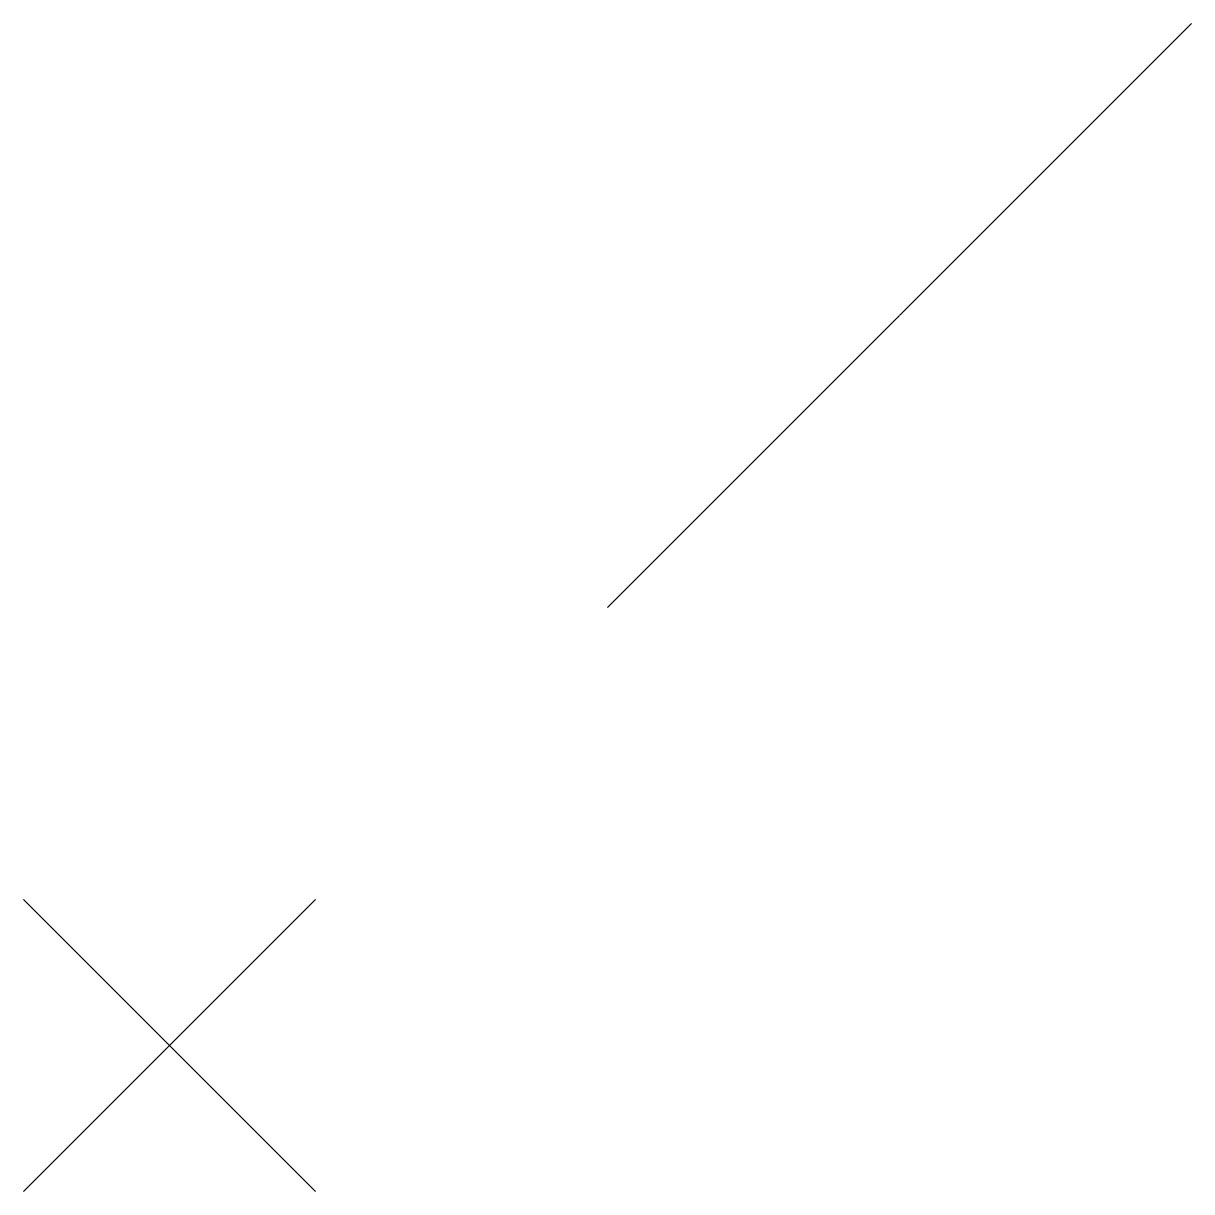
# Model space of a CAD drawing. Header units: metres. Extents: x 0 to 40, y 0 to 40.
import ezdxf

# ---------------------------------------------------------------- set-up
doc = ezdxf.new("R2010")
doc.units = ezdxf.units.M
doc.layers.add('NBBDRY', color=7, linetype='Continuous')

msp = doc.modelspace()

# ---------------------------------------------------------------- linework, layer by layer
at = {"layer": 'NBBDRY'}
for p, q in [((30.01, 30.01), (40, 40)), ((20, 20), (30, 30)), ((0, 0), (10, 10)), ((0, 10), (10, 0))]:
    msp.add_line(p, q, dxfattribs=at)

doc.saveas('drawing.dxf')
